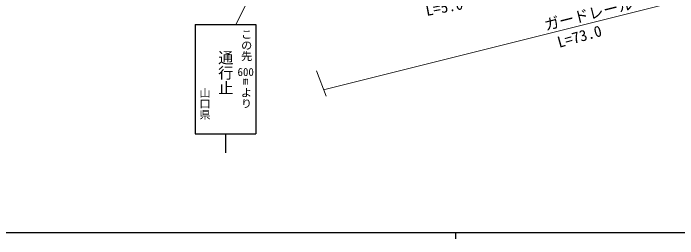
# Model space of a CAD drawing. Units: millimetres, scale not verified. Extents: x 40000 to 680000, y 20000 to 380000.
# Drawn here: x 95056 to 204647, y 204000 to 241179 of the extents above; entities that cross this region are included whole.
import ezdxf
from ezdxf.enums import TextEntityAlignment as Align

# ---------------------------------------------------------------- set-up
doc = ezdxf.new("R2010")
doc.units = ezdxf.units.MM
doc.header["$LTSCALE"] = 1000
for name, color, linetype, lineweight in [('M-STR-HTXT', 7, 'Continuous', 13), ('M-STR-STRC', 7, 'Continuous', 25), ('M-TTL-BAND', 7, 'Continuous', 25)]:
    doc.layers.add(name, color=color, linetype=linetype, lineweight=lineweight)
doc.styles.add('@ＭＳ ゴシック', font='')
doc.styles.add('ＭＳ ゴシック', font='')
doc.styles.get('@ＭＳ ゴシック').set_extended_font_data('@MS Gothic')
doc.styles.get('ＭＳ ゴシック').set_extended_font_data('MS Gothic')

msp = doc.modelspace()

# ---------------------------------------------------------------- linework, layer by layer
at = {"layer": 'M-STR-HTXT'}
for p, q in [((141316, 258436), (131776, 239319)), ((146247, 228581), (226981, 248773)), ((145043, 231665), (146670, 227498))]:
    msp.add_line(p, q, dxfattribs=at)
at = {"layer": 'M-STR-STRC'}
for p, q in [((125060, 239319), (135060, 239319)), ((125060, 239319), (125060, 221319)), ((135060, 239319), (135060, 221319)), ((125060, 221319), (135060, 221319)), ((130060, 221319), (130060, 218176))]:
    msp.add_line(p, q, dxfattribs=at)
at = {"layer": 'M-TTL-BAND'}
for p, q in [((40000, 205000), (579000, 205000)), ((168000, 205000), (168000, 204000))]:
    msp.add_line(p, q, dxfattribs=at)

# ---------------------------------------------------------------- texts
at = {"layer": 'M-STR-HTXT', "style": 'ＭＳ ゴシック'}
for s, rotation, p in [('L=5.0', 10.604, (163339, 240186)), ('ガードレール', 14.042, (183038, 237783)), ('L=73.0', 15.56, (185238, 234941))]:
    msp.add_text(s, height=1833, rotation=rotation, dxfattribs=at).set_placement(p, align=Align.BOTTOM_LEFT)
at = {"layer": 'M-STR-STRC', "style": '@ＭＳ ゴシック'}
for s, height, p in [('この先', 1320, (133507, 235919)), ('通行止', 1833, (130071, 231377)), ('山口県', 1320, (126635, 226282)), ('より', 1320, (133474, 227211))]:
    msp.add_text(s, height=height, rotation=270, dxfattribs=at).set_placement(p, align=Align.MIDDLE_CENTER)
at = {"layer": 'M-STR-STRC', "style": 'ＭＳ ゴシック'}
for s, p in [('600', (133388, 231496)), ('m', (133395, 230054))]:
    msp.add_text(s, height=1320, dxfattribs=at).set_placement(p, align=Align.MIDDLE_CENTER)

doc.saveas('drawing.dxf')
